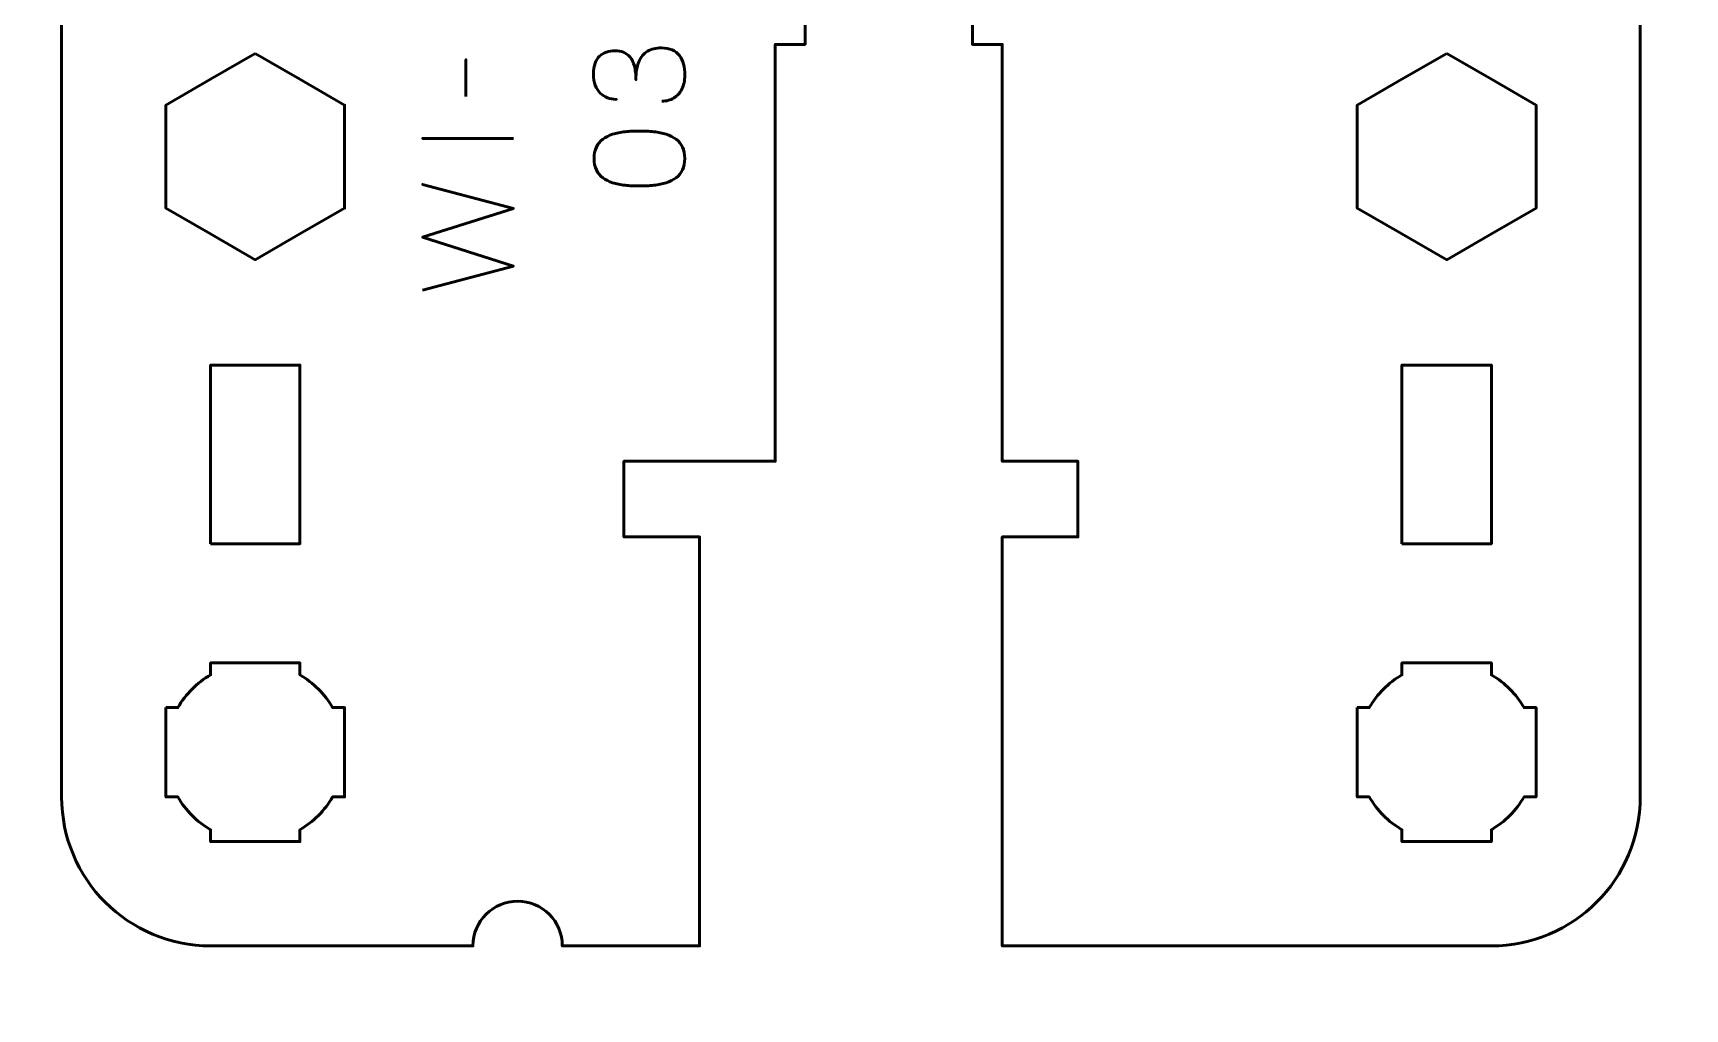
# Model space of a CAD drawing. Header units: centimetres. Extents: x -21 to 0, y -29.7 to 0.
# Drawn here: x -16.95 to -11.4, y -11.71 to -8.44 of the extents above; entities that cross this region are included whole.
import ezdxf

# ---------------------------------------------------------------- set-up
doc = ezdxf.new("R2010")
doc.units = ezdxf.units.CM
doc.header["$MEASUREMENT"] = 0
doc.layers.add('Layer 1', color=7, linetype='Continuous')

msp = doc.modelspace()

# ---------------------------------------------------------------- linework, layer by layer
at = {"layer": 'Layer 1', "lineweight": 53}
for points in [[(-16.35, -10.15), (-16.05, -10.15), (-16.05, -9.55), (-16.35, -9.55), (-16.35, -10.15)], [(-12.35, -10.15), (-12.05, -10.15), (-12.05, -9.55), (-12.35, -9.55), (-12.35, -10.15)]]:
    msp.add_lwpolyline(points, close=True, dxfattribs=at)
at = {"layer": 'Layer 1', "color": 1, "lineweight": 53}
msp.add_open_spline([(-21.00003, -29.19995), (-21.00003, -29.19995), (-21.00003, -8.29992), (-21.00003, -8.29992), (-21.00003, -8.29992), (-21.00003, -8.21709), (-20.93286, -8.14992), (-20.85003, -8.14992), (-20.85003, -8.14992), (-20.7672, -8.14992), (-20.70003, -8.08275), (-20.70003, -7.99992), (-20.70003, -7.99992), (-20.70003, -7.91709), (-20.7672, -7.84992), (-20.85003, -7.84992), (-20.85003, -7.84992), (-20.93286, -7.84992), (-21.00003, -7.78275), (-21.00003, -7.69992), (-21.00003, -7.69992), (-21.00003, -7.61709), (-20.93286, -7.54992), (-20.85003, -7.54992), (-20.85003, -7.54992), (-20.7672, -7.54992), (-20.70003, -7.48275), (-20.70003, -7.39992), (-20.70003, -7.39992), (-20.70003, -7.31709), (-20.7672, -7.24992), (-20.85003, -7.24992), (-20.85003, -7.24992), (-20.93286, -7.24992), (-21.00003, -7.18275), (-21.00003, -7.09992), (-21.00003, -7.09992), (-21.00003, -7.01709), (-20.93286, -6.94992), (-20.85003, -6.94992), (-20.85003, -6.94992), (-20.7672, -6.94992), (-20.70003, -6.88275), (-20.70003, -6.79992), (-20.70003, -6.79992), (-20.70003, -6.71709), (-20.7672, -6.64992), (-20.85003, -6.64992), (-20.85003, -6.64992), (-20.93286, -6.64992), (-21.00003, -6.58275), (-21.00003, -6.49992), (-21.00003, -6.49992), (-21.00003, -6.41709), (-20.93286, -6.34992), (-20.85003, -6.34992), (-20.85003, -6.34992), (-20.7672, -6.34992), (-20.70003, -6.28275), (-20.70003, -6.19992), (-20.70003, -6.19992), (-20.70003, -6.11709), (-20.7672, -6.04992), (-20.85003, -6.04992), (-20.85003, -6.04992), (-20.93286, -6.04992), (-21.00003, -5.98275), (-21.00003, -5.89992), (-21.00003, -5.89992), (-21.00003, -5.81709), (-20.93286, -5.74992), (-20.85003, -5.74992), (-20.85003, -5.74992), (-20.7672, -5.74992), (-20.70003, -5.68275), (-20.70003, -5.59992), (-20.70003, -5.59992), (-20.70003, -5.51709), (-20.7672, -5.44992), (-20.85003, -5.44992), (-20.85003, -5.44992), (-20.93286, -5.44992), (-21.00003, -5.38275), (-21.00003, -5.29992), (-21.00003, -5.29992), (-21.00003, -5.21709), (-20.93286, -5.14992), (-20.85003, -5.14992), (-20.85003, -5.14992), (-20.7672, -5.14992), (-20.70003, -5.08275), (-20.70003, -4.99992), (-20.70003, -4.99992), (-20.70003, -4.91709), (-20.7672, -4.84992), (-20.85003, -4.84992), (-20.85003, -4.84992), (-20.93286, -4.84992), (-21.00003, -4.78275), (-21.00003, -4.69992), (-21.00003, -4.69992), (-21.00003, -4.61709), (-20.93286, -4.54992), (-20.85003, -4.54992), (-20.85003, -4.54992), (-20.7672, -4.54992), (-20.70003, -4.48275), (-20.70003, -4.39992), (-20.70003, -4.39992), (-20.70003, -4.31709), (-20.7672, -4.24992), (-20.85003, -4.24992), (-20.85003, -4.24992), (-20.93286, -4.24992), (-21.00003, -4.18275), (-21.00003, -4.09992), (-21.00003, -4.09992), (-21.00003, -4.01709), (-20.93286, -3.94992), (-20.85003, -3.94992), (-20.85003, -3.94992), (-20.7672, -3.94992), (-20.70003, -3.88275), (-20.70003, -3.79992), (-20.70003, -3.79992), (-20.70003, -3.71709), (-20.7672, -3.64992), (-20.85003, -3.64992), (-20.85003, -3.64992), (-20.93286, -3.64992), (-21.00003, -3.58275), (-21.00003, -3.49992), (-21.00003, -3.49992), (-21.00003, -3.41709), (-20.93286, -3.34992), (-20.85003, -3.34992), (-20.85003, -3.34992), (-20.7672, -3.34992), (-20.70003, -3.28275), (-20.70003, -3.19992), (-20.70003, -3.19992), (-20.70003, -3.11709), (-20.7672, -3.04992), (-20.85003, -3.04992), (-20.85003, -3.04992), (-20.93286, -3.04992), (-21.00003, -2.98275), (-21.00003, -2.89992), (-21.00003, -2.89992), (-21.00003, -2.81709), (-20.93286, -2.74992), (-20.85003, -2.74992), (-20.85003, -2.74992), (-20.7672, -2.74992), (-20.70003, -2.68275), (-20.70003, -2.59992), (-20.70003, -2.59992), (-20.70003, -2.51709), (-20.7672, -2.44992), (-20.85003, -2.44992), (-20.85003, -2.44992), (-20.93286, -2.44992), (-21.00003, -2.38275), (-21.00003, -2.29992), (-21.00003, -2.29992), (-21.00003, -2.21709), (-20.93286, -2.14992), (-20.85003, -2.14992), (-20.85003, -2.14992), (-20.7672, -2.14992), (-20.70003, -2.08275), (-20.70003, -1.99992), (-20.70003, -1.99992), (-20.70003, -1.91709), (-20.7672, -1.84992), (-20.85003, -1.84992), (-20.85003, -1.84992), (-20.93286, -1.84992), (-21.00003, -1.78275), (-21.00003, -1.69992), (-21.00003, -1.69992), (-21.00003, -1.61709), (-20.93286, -1.54992), (-20.85003, -1.54992), (-20.85003, -1.54992), (-20.7672, -1.54992), (-20.70003, -1.48275), (-20.70003, -1.39992), (-20.70003, -1.39992), (-20.70003, -1.31709), (-20.7672, -1.24992), (-20.85003, -1.24992), (-20.85003, -1.24992), (-20.93286, -1.24992), (-21.00003, -1.18275), (-21.00003, -1.09992), (-21.00003, -1.09992), (-21.00003, -1.09992), (-21.00003, -0.49992), (-21.00003, -0.49992), (-21.00003, -0.49992), (-21.00003, -0.22295), (-20.77694, 0.00004), (-20.49994, 0.00004), (-20.49994, 0.00004), (-20.49994, 0.00004), (-0.50008, 0.00004), (-0.50008, 0.00004), (-0.50008, 0.00004), (-0.22294, 0.00004), (0.00002, -0.22295), (0.00002, -0.49992), (0.00002, -0.49992), (0.00002, -0.49992), (0.00002, -29.19995), (0.00002, -29.19995), (0.00002, -29.19995), (0.00002, -29.47695), (-0.22294, -29.70004), (-0.50008, -29.70004), (-0.50008, -29.70004), (-0.50008, -29.70004), (-20.49994, -29.70004), (-20.49994, -29.70004), (-20.49994, -29.70004), (-20.77694, -29.70004), (-21.00003, -29.47695), (-21.00003, -29.19995)], degree=3, knots=[0, 0, 0, 0, 0.0175439, 0.0175439, 0.0175439, 0.0175439, 0.0350877, 0.0350877, 0.0350877, 0.0350877, 0.0526316, 0.0526316, 0.0526316, 0.0526316, 0.0701754, 0.0701754, 0.0701754, 0.0701754, 0.0877193, 0.0877193, 0.0877193, 0.0877193, 0.1052632, 0.1052632, 0.1052632, 0.1052632, 0.122807, 0.122807, 0.122807, 0.122807, 0.1403509, 0.1403509, 0.1403509, 0.1403509, 0.1578947, 0.1578947, 0.1578947, 0.1578947, 0.1754386, 0.1754386, 0.1754386, 0.1754386, 0.1929825, 0.1929825, 0.1929825, 0.1929825, 0.2105263, 0.2105263, 0.2105263, 0.2105263, 0.2280702, 0.2280702, 0.2280702, 0.2280702, 0.245614, 0.245614, 0.245614, 0.245614, 0.2631579, 0.2631579, 0.2631579, 0.2631579, 0.2807018, 0.2807018, 0.2807018, 0.2807018, 0.2982456, 0.2982456, 0.2982456, 0.2982456, 0.3157895, 0.3157895, 0.3157895, 0.3157895, 0.3333333, 0.3333333, 0.3333333, 0.3333333, 0.3508772, 0.3508772, 0.3508772, 0.3508772, 0.3684211, 0.3684211, 0.3684211, 0.3684211, 0.3859649, 0.3859649, 0.3859649, 0.3859649, 0.4035088, 0.4035088, 0.4035088, 0.4035088, 0.4210526, 0.4210526, 0.4210526, 0.4210526, 0.4385965, 0.4385965, 0.4385965, 0.4385965, 0.4561404, 0.4561404, 0.4561404, 0.4561404, 0.4736842, 0.4736842, 0.4736842, 0.4736842, 0.4912281, 0.4912281, 0.4912281, 0.4912281, 0.5087719, 0.5087719, 0.5087719, 0.5087719, 0.5263158, 0.5263158, 0.5263158, 0.5263158, 0.5438596, 0.5438596, 0.5438596, 0.5438596, 0.5614035, 0.5614035, 0.5614035, 0.5614035, 0.5789474, 0.5789474, 0.5789474, 0.5789474, 0.5964912, 0.5964912, 0.5964912, 0.5964912, 0.6140351, 0.6140351, 0.6140351, 0.6140351, 0.6315789, 0.6315789, 0.6315789, 0.6315789, 0.6491228, 0.6491228, 0.6491228, 0.6491228, 0.6666667, 0.6666667, 0.6666667, 0.6666667, 0.6842105, 0.6842105, 0.6842105, 0.6842105, 0.7017544, 0.7017544, 0.7017544, 0.7017544, 0.7192982, 0.7192982, 0.7192982, 0.7192982, 0.7368421, 0.7368421, 0.7368421, 0.7368421, 0.754386, 0.754386, 0.754386, 0.754386, 0.7719298, 0.7719298, 0.7719298, 0.7719298, 0.7894737, 0.7894737, 0.7894737, 0.7894737, 0.8070175, 0.8070175, 0.8070175, 0.8070175, 0.8245614, 0.8245614, 0.8245614, 0.8245614, 0.8421053, 0.8421053, 0.8421053, 0.8421053, 0.8596491, 0.8596491, 0.8596491, 0.8596491, 0.877193, 0.877193, 0.877193, 0.877193, 0.8947368, 0.8947368, 0.8947368, 0.8947368, 0.9122807, 0.9122807, 0.9122807, 0.9122807, 0.9298246, 0.9298246, 0.9298246, 0.9298246, 0.9473684, 0.9473684, 0.9473684, 0.9473684, 0.9649123, 0.9649123, 0.9649123, 0.9649123, 0.9824561, 0.9824561, 0.9824561, 0.9824561, 1, 1, 1, 1], dxfattribs=at)
at = {"layer": 'Layer 1', "color": 3, "lineweight": 53}
msp.add_open_spline([(-16.85, -11), (-16.85, -11), (-16.85, -6.7), (-16.85, -6.7), (-16.85, -6.7), (-16.85, -6.42391), (-16.62609, -6.2), (-16.35, -6.2), (-16.35, -6.2), (-16.35, -6.2), (-12.05, -6.2), (-12.05, -6.2), (-12.05, -6.2), (-11.77391, -6.2), (-11.55, -6.42391), (-11.55, -6.7), (-11.55, -6.7), (-11.55, -6.7), (-11.55, -11), (-11.55, -11), (-11.55, -11), (-11.55, -11.27609), (-11.77391, -11.5), (-12.05, -11.5), (-12.05, -11.5), (-12.05, -11.5), (-13.692, -11.5), (-13.692, -11.5), (-13.692, -11.5), (-13.692, -11.5), (-13.692, -10.12699), (-13.692, -10.12699), (-13.692, -10.12699), (-13.692, -10.12699), (-13.438, -10.12699), (-13.438, -10.12699), (-13.438, -10.12699), (-13.438, -10.12699), (-13.438, -9.87299), (-13.438, -9.87299), (-13.438, -9.87299), (-13.438, -9.87299), (-13.692, -9.87299), (-13.692, -9.87299), (-13.692, -9.87299), (-13.692, -9.87299), (-13.692, -8.47299), (-13.692, -8.47299), (-13.692, -8.47299), (-13.692, -8.47299), (-13.792, -8.47302), (-13.792, -8.47302), (-13.792, -8.47302), (-13.792, -8.47302), (-13.792, -8.24998), (-13.792, -8.24998), (-13.792, -8.24998), (-13.792, -8.24998), (-13.792, -7.82501), (-13.792, -7.82501), (-13.792, -7.82501), (-13.792, -7.82501), (-14.354, -7.825), (-14.354, -7.825), (-14.354, -7.825), (-14.354, -7.825), (-14.354, -8.24998), (-14.354, -8.24998), (-14.354, -8.24998), (-14.354, -8.24998), (-14.354, -8.47302), (-14.354, -8.47302), (-14.354, -8.47302), (-14.354, -8.47302), (-14.454, -8.47299), (-14.454, -8.47299), (-14.454, -8.47299), (-14.454, -8.47299), (-14.454, -9.87299), (-14.454, -9.87299), (-14.454, -9.87299), (-14.454, -9.87299), (-14.962, -9.87299), (-14.962, -9.87299), (-14.962, -9.87299), (-14.962, -9.87299), (-14.962, -10.12699), (-14.962, -10.12699), (-14.962, -10.12699), (-14.962, -10.12699), (-14.708, -10.12699), (-14.708, -10.12699), (-14.708, -10.12699), (-14.708, -10.12699), (-14.708, -11.5), (-14.708, -11.5), (-14.708, -11.5), (-14.708, -11.5), (-15.169, -11.5), (-15.169, -11.5), (-15.169, -11.5), (-15.169, -11.41717), (-15.23617, -11.35), (-15.319, -11.35), (-15.319, -11.35), (-15.40183, -11.35), (-15.469, -11.41717), (-15.469, -11.5), (-15.469, -11.5), (-15.469, -11.5), (-16.35, -11.5), (-16.35, -11.5), (-16.35, -11.5), (-16.62609, -11.5), (-16.85, -11.27609), (-16.85, -11)], degree=3, knots=[0, 0, 0, 0, 0.0344828, 0.0344828, 0.0344828, 0.0344828, 0.0689655, 0.0689655, 0.0689655, 0.0689655, 0.1034483, 0.1034483, 0.1034483, 0.1034483, 0.137931, 0.137931, 0.137931, 0.137931, 0.1724138, 0.1724138, 0.1724138, 0.1724138, 0.2068966, 0.2068966, 0.2068966, 0.2068966, 0.2413793, 0.2413793, 0.2413793, 0.2413793, 0.2758621, 0.2758621, 0.2758621, 0.2758621, 0.3103448, 0.3103448, 0.3103448, 0.3103448, 0.3448276, 0.3448276, 0.3448276, 0.3448276, 0.3793103, 0.3793103, 0.3793103, 0.3793103, 0.4137931, 0.4137931, 0.4137931, 0.4137931, 0.4482759, 0.4482759, 0.4482759, 0.4482759, 0.4827586, 0.4827586, 0.4827586, 0.4827586, 0.5172414, 0.5172414, 0.5172414, 0.5172414, 0.5517241, 0.5517241, 0.5517241, 0.5517241, 0.5862069, 0.5862069, 0.5862069, 0.5862069, 0.6206897, 0.6206897, 0.6206897, 0.6206897, 0.6551724, 0.6551724, 0.6551724, 0.6551724, 0.6896552, 0.6896552, 0.6896552, 0.6896552, 0.7241379, 0.7241379, 0.7241379, 0.7241379, 0.7586207, 0.7586207, 0.7586207, 0.7586207, 0.7931034, 0.7931034, 0.7931034, 0.7931034, 0.8275862, 0.8275862, 0.8275862, 0.8275862, 0.862069, 0.862069, 0.862069, 0.862069, 0.8965517, 0.8965517, 0.8965517, 0.8965517, 0.9310345, 0.9310345, 0.9310345, 0.9310345, 0.9655172, 0.9655172, 0.9655172, 0.9655172, 1, 1, 1, 1], dxfattribs=at)
at = {"layer": 'Layer 1', "color": 5, "lineweight": 53}
for points, knots in [([(-14.83442, -8.66369), (-14.81918, -8.66362), (-14.80592, -8.66009), (-14.79442, -8.65311), (-14.79442, -8.65311), (-14.78299, -8.64612), (-14.77403, -8.63617), (-14.76761, -8.62319), (-14.76761, -8.62319), (-14.76119, -8.61021), (-14.75794, -8.59462), (-14.7578, -8.57648), (-14.7578, -8.57648), (-14.7578, -8.56287), (-14.75921, -8.55052), (-14.76217, -8.5393), (-14.76217, -8.5393), (-14.76514, -8.52815), (-14.76972, -8.51856), (-14.776, -8.51044), (-14.776, -8.51044), (-14.78228, -8.50233), (-14.7904, -8.49612), (-14.80027, -8.49168), (-14.80027, -8.49168), (-14.81022, -8.4873), (-14.82215, -8.48512), (-14.83612, -8.48505), (-14.83612, -8.48505), (-14.85474, -8.48497), (-14.87048, -8.48878), (-14.88325, -8.49633), (-14.88325, -8.49633), (-14.89602, -8.50388), (-14.90561, -8.5156), (-14.91217, -8.53133), (-14.91217, -8.53133), (-14.91874, -8.54706), (-14.92205, -8.56724), (-14.92205, -8.59172), (-14.92205, -8.59172), (-14.92198, -8.57345), (-14.92367, -8.55814), (-14.92713, -8.54565), (-14.92713, -8.54565), (-14.93059, -8.53323), (-14.93546, -8.52329), (-14.94181, -8.51581), (-14.94181, -8.51581), (-14.94809, -8.50833), (-14.95557, -8.5029), (-14.96417, -8.49965), (-14.96417, -8.49965), (-14.97271, -8.49633), (-14.98209, -8.49471), (-14.99232, -8.49478), (-14.99232, -8.49478), (-15.00256, -8.49471), (-15.01201, -8.49612), (-15.02076, -8.49894), (-15.02076, -8.49894), (-15.02951, -8.5017), (-15.0372, -8.50621), (-15.04376, -8.51235), (-15.04376, -8.51235), (-15.05032, -8.51849), (-15.05547, -8.5266), (-15.05914, -8.53655), (-15.05914, -8.53655), (-15.06281, -8.54657), (-15.06464, -8.55878), (-15.06471, -8.5731), (-15.06471, -8.5731), (-15.06464, -8.58735), (-15.06253, -8.59984), (-15.05843, -8.61042), (-15.05843, -8.61042), (-15.05434, -8.62108), (-15.04877, -8.62982), (-15.04164, -8.63688), (-15.04164, -8.63688), (-15.03452, -8.64386), (-15.0264, -8.64909), (-15.01723, -8.65254), (-15.01723, -8.65254), (-15.00806, -8.65607), (-14.99832, -8.65776), (-14.98809, -8.65776), (-14.98809, -8.65776), (-14.99832, -8.65776), (-15.00806, -8.65607), (-15.01723, -8.65254), (-15.01723, -8.65254), (-15.0264, -8.64909), (-15.03452, -8.64386), (-15.04164, -8.63688), (-15.04164, -8.63688), (-15.04877, -8.62982), (-15.05434, -8.62108), (-15.05843, -8.61042), (-15.05843, -8.61042), (-15.06253, -8.59984), (-15.06464, -8.58735), (-15.06471, -8.5731), (-15.06471, -8.5731), (-15.06464, -8.55878), (-15.06281, -8.54657), (-15.05914, -8.53655), (-15.05914, -8.53655), (-15.05547, -8.5266), (-15.05032, -8.51849), (-15.04376, -8.51235), (-15.04376, -8.51235), (-15.0372, -8.50621), (-15.02951, -8.5017), (-15.02076, -8.49894), (-15.02076, -8.49894), (-15.01201, -8.49612), (-15.00256, -8.49471), (-14.99232, -8.49478), (-14.99232, -8.49478), (-14.98209, -8.49471), (-14.97271, -8.49633), (-14.96417, -8.49965), (-14.96417, -8.49965), (-14.95557, -8.5029), (-14.94809, -8.50833), (-14.94181, -8.51581), (-14.94181, -8.51581), (-14.93546, -8.52329), (-14.93059, -8.53323), (-14.92713, -8.54565), (-14.92713, -8.54565), (-14.92367, -8.55814), (-14.92198, -8.57345), (-14.92205, -8.59172), (-14.92205, -8.59172), (-14.92205, -8.56724), (-14.91874, -8.54706), (-14.91217, -8.53133), (-14.91217, -8.53133), (-14.90561, -8.5156), (-14.89602, -8.50388), (-14.88325, -8.49633), (-14.88325, -8.49633), (-14.87048, -8.48878), (-14.85474, -8.48497), (-14.83612, -8.48505), (-14.83612, -8.48505), (-14.82215, -8.48512), (-14.81022, -8.4873), (-14.80027, -8.49168), (-14.80027, -8.49168), (-14.7904, -8.49612), (-14.78228, -8.50233), (-14.776, -8.51044), (-14.776, -8.51044), (-14.76972, -8.51856), (-14.76514, -8.52815), (-14.76217, -8.5393), (-14.76217, -8.5393), (-14.75921, -8.55052), (-14.7578, -8.56287), (-14.7578, -8.57648), (-14.7578, -8.57648), (-14.75794, -8.59462), (-14.76119, -8.61021), (-14.76761, -8.62319), (-14.76761, -8.62319), (-14.77403, -8.63617), (-14.78299, -8.64612), (-14.79442, -8.65311), (-14.79442, -8.65311), (-14.80592, -8.66009), (-14.81918, -8.66362), (-14.83442, -8.66369)], [0, 0, 0, 0, 0.0227273, 0.0227273, 0.0227273, 0.0227273, 0.0454545, 0.0454545, 0.0454545, 0.0454545, 0.0681818, 0.0681818, 0.0681818, 0.0681818, 0.0909091, 0.0909091, 0.0909091, 0.0909091, 0.1136364, 0.1136364, 0.1136364, 0.1136364, 0.1363636, 0.1363636, 0.1363636, 0.1363636, 0.1590909, 0.1590909, 0.1590909, 0.1590909, 0.1818182, 0.1818182, 0.1818182, 0.1818182, 0.2045455, 0.2045455, 0.2045455, 0.2045455, 0.2272727, 0.2272727, 0.2272727, 0.2272727, 0.25, 0.25, 0.25, 0.25, 0.2727273, 0.2727273, 0.2727273, 0.2727273, 0.2954545, 0.2954545, 0.2954545, 0.2954545, 0.3181818, 0.3181818, 0.3181818, 0.3181818, 0.3409091, 0.3409091, 0.3409091, 0.3409091, 0.3636364, 0.3636364, 0.3636364, 0.3636364, 0.3863636, 0.3863636, 0.3863636, 0.3863636, 0.4090909, 0.4090909, 0.4090909, 0.4090909, 0.4318182, 0.4318182, 0.4318182, 0.4318182, 0.4545455, 0.4545455, 0.4545455, 0.4545455, 0.4772727, 0.4772727, 0.4772727, 0.4772727, 0.5, 0.5, 0.5, 0.5, 0.5227273, 0.5227273, 0.5227273, 0.5227273, 0.5454545, 0.5454545, 0.5454545, 0.5454545, 0.5681818, 0.5681818, 0.5681818, 0.5681818, 0.5909091, 0.5909091, 0.5909091, 0.5909091, 0.6136364, 0.6136364, 0.6136364, 0.6136364, 0.6363636, 0.6363636, 0.6363636, 0.6363636, 0.6590909, 0.6590909, 0.6590909, 0.6590909, 0.6818182, 0.6818182, 0.6818182, 0.6818182, 0.7045455, 0.7045455, 0.7045455, 0.7045455, 0.7272727, 0.7272727, 0.7272727, 0.7272727, 0.75, 0.75, 0.75, 0.75, 0.7727273, 0.7727273, 0.7727273, 0.7727273, 0.7954545, 0.7954545, 0.7954545, 0.7954545, 0.8181818, 0.8181818, 0.8181818, 0.8181818, 0.8409091, 0.8409091, 0.8409091, 0.8409091, 0.8636364, 0.8636364, 0.8636364, 0.8636364, 0.8863636, 0.8863636, 0.8863636, 0.8863636, 0.9090909, 0.9090909, 0.9090909, 0.9090909, 0.9318182, 0.9318182, 0.9318182, 0.9318182, 0.9545455, 0.9545455, 0.9545455, 0.9545455, 0.9772727, 0.9772727, 0.9772727, 0.9772727, 1, 1, 1, 1]), ([(-15.49271, -8.64781), (-15.49271, -8.64781), (-15.49271, -8.52462), (-15.49271, -8.52462), (-15.49271, -8.52462), (-15.49271, -8.52462), (-15.49271, -8.64781), (-15.49271, -8.64781)], [0, 0, 0, 0, 0.5, 0.5, 0.5, 0.5, 1, 1, 1, 1]), ([(-15.33311, -8.78878), (-15.33311, -8.78878), (-15.63833, -8.78878), (-15.63833, -8.78878), (-15.63833, -8.78878), (-15.63833, -8.78878), (-15.33311, -8.78878), (-15.33311, -8.78878)], [0, 0, 0, 0, 0.5, 0.5, 0.5, 0.5, 1, 1, 1, 1]), ([(-14.7578, -8.8563), (-14.75787, -8.84149), (-14.76048, -8.82872), (-14.76556, -8.81806), (-14.76556, -8.81806), (-14.77064, -8.80748), (-14.77791, -8.79866), (-14.78715, -8.79161), (-14.78715, -8.79161), (-14.79646, -8.78462), (-14.80747, -8.77912), (-14.82017, -8.77503), (-14.82017, -8.77503), (-14.83287, -8.771), (-14.84677, -8.76811), (-14.86201, -8.76649), (-14.86201, -8.76649), (-14.87725, -8.76479), (-14.89327, -8.76395), (-14.9102, -8.76402), (-14.9102, -8.76402), (-14.92706, -8.76395), (-14.94308, -8.76479), (-14.95825, -8.76649), (-14.95825, -8.76649), (-14.97342, -8.76811), (-14.98739, -8.771), (-15.00009, -8.77503), (-15.00009, -8.77503), (-15.01272, -8.77912), (-15.02372, -8.78462), (-15.03311, -8.79161), (-15.03311, -8.79161), (-15.04242, -8.79866), (-15.04969, -8.80748), (-15.05477, -8.81806), (-15.05477, -8.81806), (-15.05992, -8.82872), (-15.06253, -8.84149), (-15.0626, -8.8563), (-15.0626, -8.8563), (-15.06253, -8.87112), (-15.05992, -8.88389), (-15.05477, -8.89455), (-15.05477, -8.89455), (-15.04969, -8.90513), (-15.04242, -8.91395), (-15.03311, -8.921), (-15.03311, -8.921), (-15.02372, -8.92799), (-15.01272, -8.93349), (-15.00009, -8.93758), (-15.00009, -8.93758), (-14.98739, -8.94161), (-14.97342, -8.9445), (-14.95825, -8.94612), (-14.95825, -8.94612), (-14.94308, -8.94781), (-14.92706, -8.94866), (-14.9102, -8.94859), (-14.9102, -8.94859), (-14.89327, -8.94866), (-14.87725, -8.94781), (-14.86201, -8.94612), (-14.86201, -8.94612), (-14.84677, -8.9445), (-14.83287, -8.94161), (-14.82017, -8.93758), (-14.82017, -8.93758), (-14.80747, -8.93349), (-14.79646, -8.92799), (-14.78715, -8.921), (-14.78715, -8.921), (-14.77791, -8.91395), (-14.77064, -8.90513), (-14.76556, -8.89455), (-14.76556, -8.89455), (-14.76048, -8.88389), (-14.75787, -8.87112), (-14.7578, -8.8563)], [0, 0, 0, 0, 0.05, 0.05, 0.05, 0.05, 0.1, 0.1, 0.1, 0.1, 0.15, 0.15, 0.15, 0.15, 0.2, 0.2, 0.2, 0.2, 0.25, 0.25, 0.25, 0.25, 0.3, 0.3, 0.3, 0.3, 0.35, 0.35, 0.35, 0.35, 0.4, 0.4, 0.4, 0.4, 0.45, 0.45, 0.45, 0.45, 0.5, 0.5, 0.5, 0.5, 0.55, 0.55, 0.55, 0.55, 0.6, 0.6, 0.6, 0.6, 0.65, 0.65, 0.65, 0.65, 0.7, 0.7, 0.7, 0.7, 0.75, 0.75, 0.75, 0.75, 0.8, 0.8, 0.8, 0.8, 0.85, 0.85, 0.85, 0.85, 0.9, 0.9, 0.9, 0.9, 0.95, 0.95, 0.95, 0.95, 1, 1, 1, 1]), ([(-14.7578, -8.8563), (-14.75787, -8.84149), (-14.76048, -8.82872), (-14.76556, -8.81806), (-14.76556, -8.81806), (-14.77064, -8.80748), (-14.77791, -8.79866), (-14.78715, -8.79161), (-14.78715, -8.79161), (-14.79646, -8.78462), (-14.80747, -8.77912), (-14.82017, -8.77503), (-14.82017, -8.77503), (-14.83287, -8.771), (-14.84677, -8.76811), (-14.86201, -8.76649), (-14.86201, -8.76649), (-14.87725, -8.76479), (-14.89327, -8.76395), (-14.9102, -8.76402), (-14.9102, -8.76402), (-14.92706, -8.76395), (-14.94308, -8.76479), (-14.95825, -8.76649), (-14.95825, -8.76649), (-14.97342, -8.76811), (-14.98739, -8.771), (-15.00009, -8.77503), (-15.00009, -8.77503), (-15.01272, -8.77912), (-15.02372, -8.78462), (-15.03311, -8.79161), (-15.03311, -8.79161), (-15.04242, -8.79866), (-15.04969, -8.80748), (-15.05477, -8.81806), (-15.05477, -8.81806), (-15.05992, -8.82872), (-15.06253, -8.84149), (-15.0626, -8.8563), (-15.0626, -8.8563), (-15.06253, -8.87112), (-15.05992, -8.88389), (-15.05477, -8.89455), (-15.05477, -8.89455), (-15.04969, -8.90513), (-15.04242, -8.91395), (-15.03311, -8.921), (-15.03311, -8.921), (-15.02372, -8.92799), (-15.01272, -8.93349), (-15.00009, -8.93758), (-15.00009, -8.93758), (-14.98739, -8.94161), (-14.97342, -8.9445), (-14.95825, -8.94612), (-14.95825, -8.94612), (-14.94308, -8.94781), (-14.92706, -8.94866), (-14.9102, -8.94859), (-14.9102, -8.94859), (-14.89327, -8.94866), (-14.87725, -8.94781), (-14.86201, -8.94612), (-14.86201, -8.94612), (-14.84677, -8.9445), (-14.83287, -8.94161), (-14.82017, -8.93758), (-14.82017, -8.93758), (-14.80747, -8.93349), (-14.79646, -8.92799), (-14.78715, -8.921), (-14.78715, -8.921), (-14.77791, -8.91395), (-14.77064, -8.90513), (-14.76556, -8.89455), (-14.76556, -8.89455), (-14.76048, -8.88389), (-14.75787, -8.87112), (-14.7578, -8.8563)], [0, 0, 0, 0, 0.05, 0.05, 0.05, 0.05, 0.1, 0.1, 0.1, 0.1, 0.15, 0.15, 0.15, 0.15, 0.2, 0.2, 0.2, 0.2, 0.25, 0.25, 0.25, 0.25, 0.3, 0.3, 0.3, 0.3, 0.35, 0.35, 0.35, 0.35, 0.4, 0.4, 0.4, 0.4, 0.45, 0.45, 0.45, 0.45, 0.5, 0.5, 0.5, 0.5, 0.55, 0.55, 0.55, 0.55, 0.6, 0.6, 0.6, 0.6, 0.65, 0.65, 0.65, 0.65, 0.7, 0.7, 0.7, 0.7, 0.75, 0.75, 0.75, 0.75, 0.8, 0.8, 0.8, 0.8, 0.85, 0.85, 0.85, 0.85, 0.9, 0.9, 0.9, 0.9, 0.95, 0.95, 0.95, 0.95, 1, 1, 1, 1]), ([(-15.63833, -9.29805), (-15.63833, -9.29805), (-15.33311, -9.21762), (-15.33311, -9.21762), (-15.33311, -9.21762), (-15.33311, -9.21762), (-15.63833, -9.12068), (-15.63833, -9.12068), (-15.63833, -9.12068), (-15.63833, -9.12068), (-15.33311, -9.02373), (-15.33311, -9.02373), (-15.33311, -9.02373), (-15.33311, -9.02373), (-15.63833, -8.9433), (-15.63833, -8.9433), (-15.63833, -8.9433), (-15.63833, -8.9433), (-15.33311, -9.02373), (-15.33311, -9.02373), (-15.33311, -9.02373), (-15.33311, -9.02373), (-15.63833, -9.12068), (-15.63833, -9.12068), (-15.63833, -9.12068), (-15.63833, -9.12068), (-15.33311, -9.21762), (-15.33311, -9.21762), (-15.33311, -9.21762), (-15.33311, -9.21762), (-15.63833, -9.29805), (-15.63833, -9.29805)], [0, 0, 0, 0, 0.125, 0.125, 0.125, 0.125, 0.25, 0.25, 0.25, 0.25, 0.375, 0.375, 0.375, 0.375, 0.5, 0.5, 0.5, 0.5, 0.625, 0.625, 0.625, 0.625, 0.75, 0.75, 0.75, 0.75, 0.875, 0.875, 0.875, 0.875, 1, 1, 1, 1])]:
    msp.add_open_spline(points, degree=3, knots=knots, dxfattribs=at)
at = {"layer": 'Layer 1', "lineweight": 53}
for points, knots in [([(-16.2, -8.50359), (-16.2, -8.50359), (-16.05, -8.59019), (-16.05, -8.59019), (-16.05, -8.59019), (-16.05, -8.59019), (-15.9, -8.67679), (-15.9, -8.67679), (-15.9, -8.67679), (-15.9, -8.67679), (-15.9, -8.85), (-15.9, -8.85), (-15.9, -8.85), (-15.9, -8.85), (-15.9, -9.02321), (-15.9, -9.02321), (-15.9, -9.02321), (-15.9, -9.02321), (-16.05, -9.10981), (-16.05, -9.10981), (-16.05, -9.10981), (-16.05, -9.10981), (-16.2, -9.19641), (-16.2, -9.19641), (-16.2, -9.19641), (-16.2, -9.19641), (-16.35, -9.10981), (-16.35, -9.10981), (-16.35, -9.10981), (-16.35, -9.10981), (-16.5, -9.02321), (-16.5, -9.02321), (-16.5, -9.02321), (-16.5, -9.02321), (-16.5, -8.85), (-16.5, -8.85), (-16.5, -8.85), (-16.5, -8.85), (-16.5, -8.67679), (-16.5, -8.67679), (-16.5, -8.67679), (-16.5, -8.67679), (-16.35, -8.59019), (-16.35, -8.59019), (-16.35, -8.59019), (-16.35, -8.59019), (-16.2, -8.50359), (-16.2, -8.50359)], [0, 0, 0, 0, 0.0833333, 0.0833333, 0.0833333, 0.0833333, 0.1666667, 0.1666667, 0.1666667, 0.1666667, 0.25, 0.25, 0.25, 0.25, 0.3333333, 0.3333333, 0.3333333, 0.3333333, 0.4166667, 0.4166667, 0.4166667, 0.4166667, 0.5, 0.5, 0.5, 0.5, 0.5833333, 0.5833333, 0.5833333, 0.5833333, 0.6666667, 0.6666667, 0.6666667, 0.6666667, 0.75, 0.75, 0.75, 0.75, 0.8333333, 0.8333333, 0.8333333, 0.8333333, 0.9166667, 0.9166667, 0.9166667, 0.9166667, 1, 1, 1, 1]), ([(-12.2, -8.50359), (-12.2, -8.50359), (-12.05, -8.59019), (-12.05, -8.59019), (-12.05, -8.59019), (-12.05, -8.59019), (-11.9, -8.67679), (-11.9, -8.67679), (-11.9, -8.67679), (-11.9, -8.67679), (-11.9, -8.85), (-11.9, -8.85), (-11.9, -8.85), (-11.9, -8.85), (-11.9, -9.02321), (-11.9, -9.02321), (-11.9, -9.02321), (-11.9, -9.02321), (-12.05, -9.10981), (-12.05, -9.10981), (-12.05, -9.10981), (-12.05, -9.10981), (-12.2, -9.19641), (-12.2, -9.19641), (-12.2, -9.19641), (-12.2, -9.19641), (-12.35, -9.10981), (-12.35, -9.10981), (-12.35, -9.10981), (-12.35, -9.10981), (-12.5, -9.02321), (-12.5, -9.02321), (-12.5, -9.02321), (-12.5, -9.02321), (-12.5, -8.85), (-12.5, -8.85), (-12.5, -8.85), (-12.5, -8.85), (-12.5, -8.67679), (-12.5, -8.67679), (-12.5, -8.67679), (-12.5, -8.67679), (-12.35, -8.59019), (-12.35, -8.59019), (-12.35, -8.59019), (-12.35, -8.59019), (-12.2, -8.50359), (-12.2, -8.50359)], [0, 0, 0, 0, 0.0833333, 0.0833333, 0.0833333, 0.0833333, 0.1666667, 0.1666667, 0.1666667, 0.1666667, 0.25, 0.25, 0.25, 0.25, 0.3333333, 0.3333333, 0.3333333, 0.3333333, 0.4166667, 0.4166667, 0.4166667, 0.4166667, 0.5, 0.5, 0.5, 0.5, 0.5833333, 0.5833333, 0.5833333, 0.5833333, 0.6666667, 0.6666667, 0.6666667, 0.6666667, 0.75, 0.75, 0.75, 0.75, 0.8333333, 0.8333333, 0.8333333, 0.8333333, 0.9166667, 0.9166667, 0.9166667, 0.9166667, 1, 1, 1, 1]), ([(-16.5, -10.7), (-16.5, -10.7), (-16.45985, -10.7), (-16.45985, -10.7), (-16.45985, -10.7), (-16.4335, -10.65447), (-16.39553, -10.6165), (-16.35, -10.59015), (-16.35, -10.59015), (-16.35, -10.59015), (-16.35, -10.55), (-16.35, -10.55), (-16.35, -10.55), (-16.35, -10.55), (-16.2, -10.55), (-16.2, -10.55), (-16.2, -10.55), (-16.2, -10.55), (-16.05, -10.55), (-16.05, -10.55), (-16.05, -10.55), (-16.05, -10.55), (-16.05, -10.59015), (-16.05, -10.59015), (-16.05, -10.59015), (-16.00447, -10.6165), (-15.9665, -10.65447), (-15.94015, -10.7), (-15.94015, -10.7), (-15.94015, -10.7), (-15.9, -10.7), (-15.9, -10.7), (-15.9, -10.7), (-15.9, -10.7), (-15.9, -10.85), (-15.9, -10.85), (-15.9, -10.85), (-15.9, -10.85), (-15.9, -11), (-15.9, -11), (-15.9, -11), (-15.9, -11), (-15.94015, -11), (-15.94015, -11), (-15.94015, -11), (-15.9665, -11.04553), (-16.00447, -11.0835), (-16.05, -11.10985), (-16.05, -11.10985), (-16.05, -11.10985), (-16.05, -11.15), (-16.05, -11.15), (-16.05, -11.15), (-16.05, -11.15), (-16.2, -11.15), (-16.2, -11.15), (-16.2, -11.15), (-16.2, -11.15), (-16.35, -11.15), (-16.35, -11.15), (-16.35, -11.15), (-16.35, -11.15), (-16.35, -11.10985), (-16.35, -11.10985), (-16.35, -11.10985), (-16.39553, -11.0835), (-16.4335, -11.04553), (-16.45985, -11), (-16.45985, -11), (-16.45985, -11), (-16.5, -11), (-16.5, -11), (-16.5, -11), (-16.5, -11), (-16.5, -10.85), (-16.5, -10.85), (-16.5, -10.85), (-16.5, -10.85), (-16.5, -10.7), (-16.5, -10.7)], [0, 0, 0, 0, 0.05, 0.05, 0.05, 0.05, 0.1, 0.1, 0.1, 0.1, 0.15, 0.15, 0.15, 0.15, 0.2, 0.2, 0.2, 0.2, 0.25, 0.25, 0.25, 0.25, 0.3, 0.3, 0.3, 0.3, 0.35, 0.35, 0.35, 0.35, 0.4, 0.4, 0.4, 0.4, 0.45, 0.45, 0.45, 0.45, 0.5, 0.5, 0.5, 0.5, 0.55, 0.55, 0.55, 0.55, 0.6, 0.6, 0.6, 0.6, 0.65, 0.65, 0.65, 0.65, 0.7, 0.7, 0.7, 0.7, 0.75, 0.75, 0.75, 0.75, 0.8, 0.8, 0.8, 0.8, 0.85, 0.85, 0.85, 0.85, 0.9, 0.9, 0.9, 0.9, 0.95, 0.95, 0.95, 0.95, 1, 1, 1, 1]), ([(-12.5, -10.7), (-12.5, -10.7), (-12.45985, -10.7), (-12.45985, -10.7), (-12.45985, -10.7), (-12.4335, -10.65447), (-12.39553, -10.6165), (-12.35, -10.59015), (-12.35, -10.59015), (-12.35, -10.59015), (-12.35, -10.55), (-12.35, -10.55), (-12.35, -10.55), (-12.35, -10.55), (-12.2, -10.55), (-12.2, -10.55), (-12.2, -10.55), (-12.2, -10.55), (-12.05, -10.55), (-12.05, -10.55), (-12.05, -10.55), (-12.05, -10.55), (-12.05, -10.59015), (-12.05, -10.59015), (-12.05, -10.59015), (-12.00447, -10.6165), (-11.9665, -10.65447), (-11.94015, -10.7), (-11.94015, -10.7), (-11.94015, -10.7), (-11.9, -10.7), (-11.9, -10.7), (-11.9, -10.7), (-11.9, -10.7), (-11.9, -10.85), (-11.9, -10.85), (-11.9, -10.85), (-11.9, -10.85), (-11.9, -11), (-11.9, -11), (-11.9, -11), (-11.9, -11), (-11.94015, -11), (-11.94015, -11), (-11.94015, -11), (-11.9665, -11.04553), (-12.00447, -11.0835), (-12.05, -11.10985), (-12.05, -11.10985), (-12.05, -11.10985), (-12.05, -11.15), (-12.05, -11.15), (-12.05, -11.15), (-12.05, -11.15), (-12.2, -11.15), (-12.2, -11.15), (-12.2, -11.15), (-12.2, -11.15), (-12.35, -11.15), (-12.35, -11.15), (-12.35, -11.15), (-12.35, -11.15), (-12.35, -11.10985), (-12.35, -11.10985), (-12.35, -11.10985), (-12.39553, -11.0835), (-12.4335, -11.04553), (-12.45985, -11), (-12.45985, -11), (-12.45985, -11), (-12.5, -11), (-12.5, -11), (-12.5, -11), (-12.5, -11), (-12.5, -10.85), (-12.5, -10.85), (-12.5, -10.85), (-12.5, -10.85), (-12.5, -10.7), (-12.5, -10.7)], [0, 0, 0, 0, 0.05, 0.05, 0.05, 0.05, 0.1, 0.1, 0.1, 0.1, 0.15, 0.15, 0.15, 0.15, 0.2, 0.2, 0.2, 0.2, 0.25, 0.25, 0.25, 0.25, 0.3, 0.3, 0.3, 0.3, 0.35, 0.35, 0.35, 0.35, 0.4, 0.4, 0.4, 0.4, 0.45, 0.45, 0.45, 0.45, 0.5, 0.5, 0.5, 0.5, 0.55, 0.55, 0.55, 0.55, 0.6, 0.6, 0.6, 0.6, 0.65, 0.65, 0.65, 0.65, 0.7, 0.7, 0.7, 0.7, 0.75, 0.75, 0.75, 0.75, 0.8, 0.8, 0.8, 0.8, 0.85, 0.85, 0.85, 0.85, 0.9, 0.9, 0.9, 0.9, 0.95, 0.95, 0.95, 0.95, 1, 1, 1, 1])]:
    msp.add_open_spline(points, degree=3, knots=knots, dxfattribs=at)

doc.saveas('drawing.dxf')
